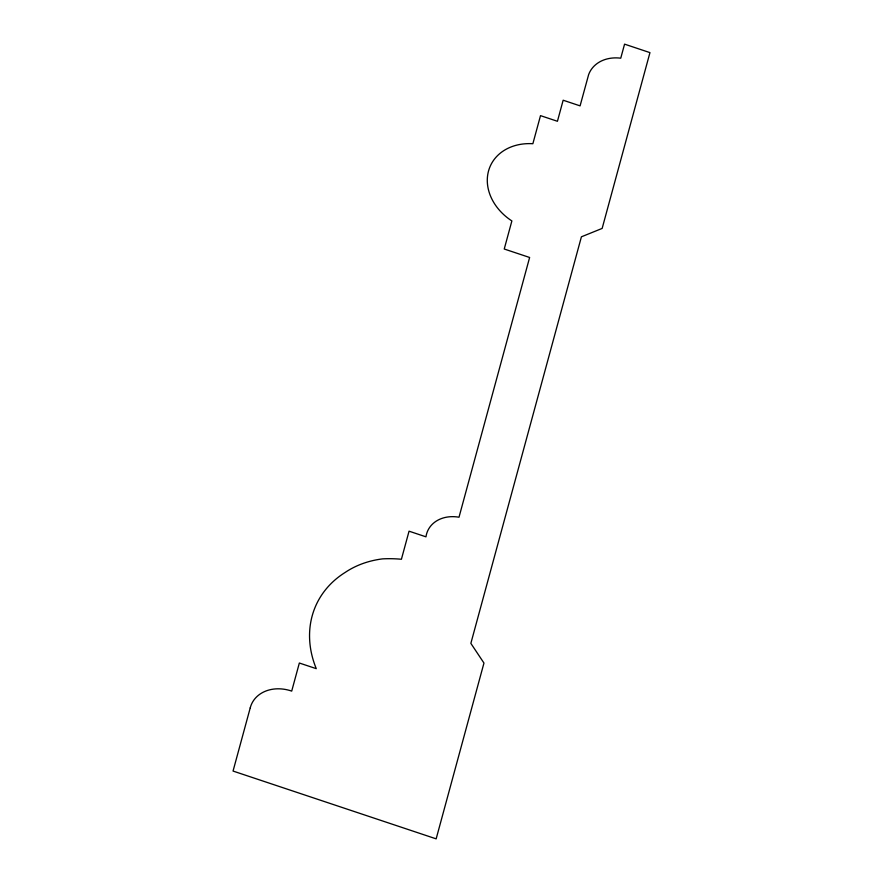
<?xml version="1.0" encoding="UTF-8"?>
<svg xmlns="http://www.w3.org/2000/svg" width="883" height="883" viewBox="0 0 883 883"><rect width="100%" height="100%" fill="white"/><g stroke="black" fill="none" stroke-linecap="round" stroke-linejoin="round"><path stroke-width="1.32" d="M250.231 707.879L233.046 771.058L436.158 838.85L483.961 663.056L470.86 643.365L581.411 236.81L602.151 228.421L649.954 52.627L624.568 44.15L620.749 58.19A35.143 28.433 24.7 0 0 588.63 74.636L580.087 105.872L563.155 100.221L557.438 121.28L540.506 115.64L532.868 143.719A51.744 41.854 24.7 0 0 488.52 171.026A51.744 41.854 24.7 0 0 511.875 220.938L504.237 249.017L529.623 257.483L459.005 517.217A32.947 26.656 24.7 0 0 425.97 536.831L409.05 531.18L401.412 559.259A116.49 94.249 24.7 0 0 382.582 558.873A97.991 79.271 24.7 0 0 345.231 572.394A109.382 88.488 24.7 0 0 316.28 668.663L299.348 663.023L291.71 691.102A35.364 28.609 24.7 0 0 250.231 707.879"/></g></svg>
